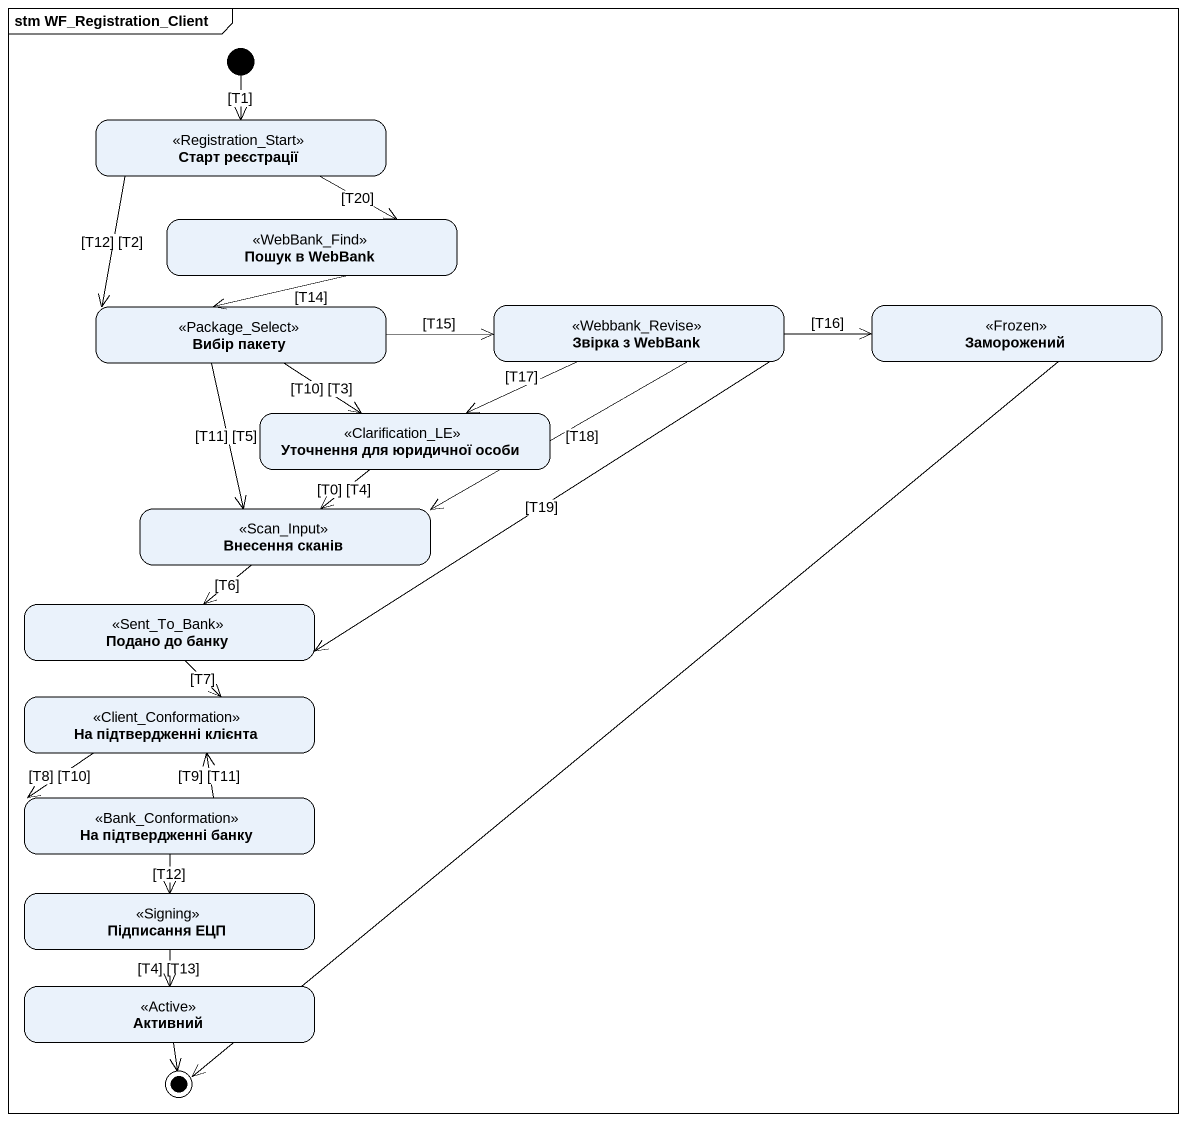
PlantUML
@startuml
mainframe stm WF_Registration_Client
hide empty description
state "Старт реєстрації" as Старт_реєстрації <<Registration_Start>>
state "Пошук в WebBank" as Пошук_в_WebBank <<WebBank_Find>>
state "Вибір пакету" as Вибір_пакету <<Package_Select>>
state "Звірка з WebBank" as Звірка_з_WebBank <<Webbank_Revise>>
state Заморожений <<Frozen>>
state "Уточнення для юридичної особи" as Уточнення_для_юридичної <<Clarification_LE>>
state "Внесення сканів" as Внесення_сканів <<Scan_Input>>
state "Подано до банку" as Подано_до_банку <<Sent_To_Bank>>
state "На підтвердженні клієнта" as На_підтвердженні_клієнта <<Client_Conformation>>
state "На підтвердженні банку" as На_підтвердженні_банку <<Bank_Conformation>>
state "Підписання ЕЦП" as Підписання_ЕЦП <<Signing>>
state Активний <<Active>>
[*] --> Старт_реєстрації : [Т1]
Старт_реєстрації --> Пошук_в_WebBank : [T20]
Старт_реєстрації --> Вибір_пакету : [Т12] [Т2]
Пошук_в_WebBank --> Вибір_пакету : [Т14]
Вибір_пакету -right-> Звірка_з_WebBank : [Т15]
Вибір_пакету --> Уточнення_для_юридичної : [Т10] [Т3]
Вибір_пакету --> Внесення_сканів : [Т11] [T5]
Звірка_з_WebBank -right-> Заморожений : [T16]
Звірка_з_WebBank -left-> Уточнення_для_юридичної : [T17]
Звірка_з_WebBank -left-> Внесення_сканів : [T18]
Звірка_з_WebBank --> Подано_до_банку : [T19]
Уточнення_для_юридичної --> Внесення_сканів : [Т0] [Т4]
Внесення_сканів --> Подано_до_банку : [Т6]
Подано_до_банку --> На_підтвердженні_клієнта : [Т7]
На_підтвердженні_клієнта --> На_підтвердженні_банку : [Т8] [Т10]
На_підтвердженні_банку -up-> На_підтвердженні_клієнта : [Т9] [Т11]
На_підтвердженні_банку --> Підписання_ЕЦП : [Т12]
Підписання_ЕЦП --> Активний : [Т4] [Т13]
Заморожений --> [*]
Активний --> [*]
@enduml
